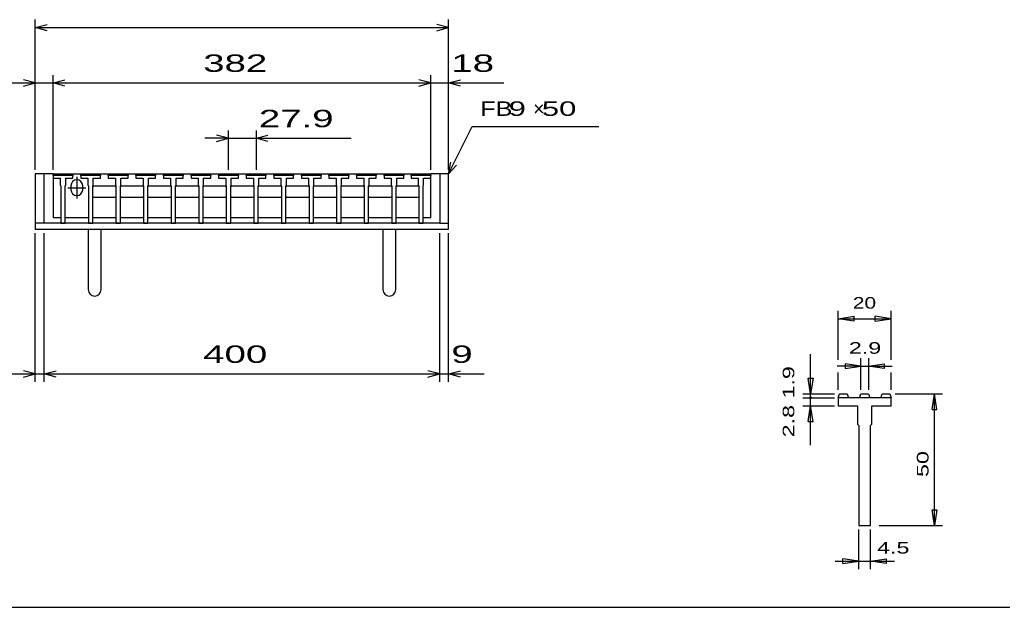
# Model space of a CAD drawing. Units: millimetres, scale not verified. Extents: x -1456 to 1389, y -1026 to 839.
# Drawn here: x -905 to 89, y -921 to -327 of the extents above; entities that cross this region are included whole.
import ezdxf
from ezdxf.enums import TextEntityAlignment as Align

# ---------------------------------------------------------------- set-up
doc = ezdxf.new("R2010")
doc.units = ezdxf.units.MM
doc.header["$LTSCALE"] = 8
for name, color, linetype, lineweight in [('0_2', 150, 'Continuous', 25), ('16', 3, 'Continuous', 25), ('19', 6, 'Continuous', 25), ('22', 2, 'Continuous', 25), ('32', 4, 'Continuous', 25)]:
    doc.layers.add(name, color=color, linetype=linetype, lineweight=lineweight)
doc.styles.add('ベクトル', font='')
doc.styles.get('ベクトル').set_extended_font_data('ベクトル')

msp = doc.modelspace()

# ---------------------------------------------------------------- linework, layer by layer
at = {"layer": '0_2'}
msp.add_line((1388.8, -921.2), (-1379.2, -921.2), dxfattribs=at)
at = {"layer": '16'}
for p, q in [((-871, -484.2), (-870.5, -482.7)), ((-871, -482.7), (-489, -482.7)), ((-871, -482.7), (-871, -526.7)), ((-871, -484.2), (-871, -487.2)), ((-851, -484.2), (-871, -484.2)), ((-870.5, -482.7), (-867.6, -482.7)), ((-867.6, -482.7), (-867.1, -484.2)), ((-862.95, -484.2), (-862.45, -482.7)), ((-862.45, -482.7), (-859.55, -482.7)), ((-859.55, -482.7), (-859.05, -484.2)), ((-854.9, -484.2), (-854.4, -482.7)), ((-854.4, -482.7), (-851.5, -482.7)), ((-851.5, -482.7), (-851, -484.2)), ((-851, -487.2), (-851, -484.2)), ((-847.05, -485.7), (-847.05, -507.7)), ((-843.1, -484.2), (-842.6, -482.7)), ((-843.1, -484.2), (-843.1, -487.2)), ((-823.1, -484.2), (-843.1, -484.2)), ((-842.6, -482.7), (-839.7, -482.7)), ((-839.7, -482.7), (-839.2, -484.2)), ((-835.05, -484.2), (-834.55, -482.7)), ((-834.55, -482.7), (-831.65, -482.7)), ((-831.65, -482.7), (-831.15, -484.2)), ((-827, -484.2), (-826.5, -482.7)), ((-826.5, -482.7), (-823.6, -482.7)), ((-823.6, -482.7), (-823.1, -484.2)), ((-823.1, -487.2), (-823.1, -484.2)), ((-815.2, -484.2), (-814.7, -482.7)), ((-815.2, -484.2), (-815.2, -487.2)), ((-795.2, -484.2), (-815.2, -484.2)), ((-814.7, -482.7), (-811.8, -482.7)), ((-811.8, -482.7), (-811.3, -484.2)), ((-807.15, -484.2), (-806.65, -482.7)), ((-806.65, -482.7), (-803.75, -482.7)), ((-803.75, -482.7), (-803.25, -484.2)), ((-799.1, -484.2), (-798.6, -482.7)), ((-798.6, -482.7), (-795.7, -482.7)), ((-795.7, -482.7), (-795.2, -484.2)), ((-795.2, -487.2), (-795.2, -484.2)), ((-787.3, -484.2), (-786.8, -482.7)), ((-787.3, -484.2), (-787.3, -487.2)), ((-767.3, -484.2), (-787.3, -484.2)), ((-786.8, -482.7), (-783.9, -482.7)), ((-783.9, -482.7), (-783.4, -484.2)), ((-779.25, -484.2), (-778.75, -482.7)), ((-778.75, -482.7), (-775.85, -482.7)), ((-775.85, -482.7), (-775.35, -484.2)), ((-771.2, -484.2), (-770.7, -482.7)), ((-770.7, -482.7), (-767.8, -482.7)), ((-767.8, -482.7), (-767.3, -484.2)), ((-767.3, -487.2), (-767.3, -484.2)), ((-759.4, -484.2), (-758.9, -482.7)), ((-759.4, -484.2), (-759.4, -487.2)), ((-739.4, -484.2), (-759.4, -484.2)), ((-758.9, -482.7), (-756, -482.7)), ((-756, -482.7), (-755.5, -484.2)), ((-751.35, -484.2), (-750.85, -482.7)), ((-750.85, -482.7), (-747.95, -482.7)), ((-747.95, -482.7), (-747.45, -484.2)), ((-743.3, -484.2), (-742.8, -482.7)), ((-742.8, -482.7), (-739.9, -482.7)), ((-739.9, -482.7), (-739.4, -484.2)), ((-739.4, -487.2), (-739.4, -484.2)), ((-731.5, -484.2), (-731, -482.7)), ((-731.5, -484.2), (-731.5, -487.2)), ((-711.5, -484.2), (-731.5, -484.2)), ((-731, -482.7), (-728.1, -482.7)), ((-728.1, -482.7), (-727.6, -484.2)), ((-723.45, -484.2), (-722.95, -482.7)), ((-722.95, -482.7), (-720.05, -482.7)), ((-720.05, -482.7), (-719.55, -484.2)), ((-715.4, -484.2), (-714.9, -482.7)), ((-714.9, -482.7), (-712, -482.7)), ((-712, -482.7), (-711.5, -484.2)), ((-711.5, -487.2), (-711.5, -484.2)), ((-703.6, -484.2), (-703.1, -482.7)), ((-703.6, -484.2), (-703.6, -487.2)), ((-683.6, -484.2), (-703.6, -484.2)), ((-703.1, -482.7), (-700.2, -482.7)), ((-700.2, -482.7), (-699.7, -484.2)), ((-695.55, -484.2), (-695.05, -482.7)), ((-695.05, -482.7), (-692.15, -482.7)), ((-692.15, -482.7), (-691.65, -484.2)), ((-687.5, -484.2), (-687, -482.7)), ((-687, -482.7), (-684.1, -482.7)), ((-684.1, -482.7), (-683.6, -484.2)), ((-683.6, -487.2), (-683.6, -484.2)), ((-675.7, -484.2), (-675.2, -482.7)), ((-675.7, -484.2), (-675.7, -487.2)), ((-655.7, -484.2), (-675.7, -484.2)), ((-675.2, -482.7), (-672.3, -482.7)), ((-672.3, -482.7), (-671.8, -484.2)), ((-667.65, -484.2), (-667.15, -482.7)), ((-667.15, -482.7), (-664.25, -482.7)), ((-664.25, -482.7), (-663.75, -484.2)), ((-659.6, -484.2), (-659.1, -482.7)), ((-659.1, -482.7), (-656.2, -482.7)), ((-656.2, -482.7), (-655.7, -484.2)), ((-655.7, -487.2), (-655.7, -484.2)), ((-647.8, -484.2), (-647.3, -482.7)), ((-647.8, -484.2), (-647.8, -487.2)), ((-627.8, -484.2), (-647.8, -484.2)), ((-647.3, -482.7), (-644.4, -482.7)), ((-644.4, -482.7), (-643.9, -484.2)), ((-639.75, -484.2), (-639.25, -482.7)), ((-639.25, -482.7), (-636.35, -482.7)), ((-636.35, -482.7), (-635.85, -484.2)), ((-631.7, -484.2), (-631.2, -482.7)), ((-631.2, -482.7), (-628.3, -482.7)), ((-628.3, -482.7), (-627.8, -484.2)), ((-627.8, -487.2), (-627.8, -484.2)), ((-619.9, -484.2), (-619.4, -482.7)), ((-619.9, -484.2), (-619.9, -487.2)), ((-599.9, -484.2), (-619.9, -484.2)), ((-619.4, -482.7), (-616.5, -482.7)), ((-616.5, -482.7), (-616, -484.2)), ((-611.85, -484.2), (-611.35, -482.7)), ((-611.35, -482.7), (-608.45, -482.7)), ((-608.45, -482.7), (-607.95, -484.2)), ((-603.8, -484.2), (-603.3, -482.7)), ((-603.3, -482.7), (-600.4, -482.7)), ((-600.4, -482.7), (-599.9, -484.2)), ((-599.9, -487.2), (-599.9, -484.2)), ((-592, -484.2), (-591.5, -482.7)), ((-592, -484.2), (-592, -487.2)), ((-572, -484.2), (-592, -484.2)), ((-591.5, -482.7), (-588.6, -482.7)), ((-588.6, -482.7), (-588.1, -484.2)), ((-583.95, -484.2), (-583.45, -482.7)), ((-583.45, -482.7), (-580.55, -482.7)), ((-580.55, -482.7), (-580.05, -484.2)), ((-575.9, -484.2), (-575.4, -482.7)), ((-575.4, -482.7), (-572.5, -482.7)), ((-572.5, -482.7), (-572, -484.2)), ((-572, -487.2), (-572, -484.2)), ((-564.1, -484.2), (-563.6, -482.7)), ((-564.1, -484.2), (-564.1, -487.2)), ((-544.1, -484.2), (-564.1, -484.2)), ((-563.6, -482.7), (-560.7, -482.7)), ((-560.7, -482.7), (-560.2, -484.2)), ((-556.05, -484.2), (-555.55, -482.7)), ((-555.55, -482.7), (-552.65, -482.7)), ((-552.65, -482.7), (-552.15, -484.2)), ((-548, -484.2), (-547.5, -482.7)), ((-547.5, -482.7), (-544.6, -482.7)), ((-544.6, -482.7), (-544.1, -484.2)), ((-544.1, -487.2), (-544.1, -484.2)), ((-536.2, -484.2), (-535.7, -482.7)), ((-536.2, -484.2), (-536.2, -487.2)), ((-516.2, -484.2), (-536.2, -484.2)), ((-535.7, -482.7), (-532.8, -482.7)), ((-532.8, -482.7), (-532.3, -484.2)), ((-528.15, -484.2), (-527.65, -482.7)), ((-527.65, -482.7), (-524.75, -482.7)), ((-524.75, -482.7), (-524.25, -484.2)), ((-520.1, -484.2), (-519.6, -482.7)), ((-519.6, -482.7), (-516.7, -482.7)), ((-516.7, -482.7), (-516.2, -484.2)), ((-516.2, -487.2), (-516.2, -484.2)), ((-509, -484.2), (-508.5, -482.7)), ((-509, -484.2), (-509, -487.2)), ((-489, -484.2), (-509, -484.2)), ((-508.5, -482.7), (-505.6, -482.7)), ((-505.6, -482.7), (-505.1, -484.2)), ((-500.95, -484.2), (-500.45, -482.7)), ((-500.45, -482.7), (-497.55, -482.7)), ((-497.55, -482.7), (-497.05, -484.2)), ((-492.9, -484.2), (-492.4, -482.7)), ((-492.4, -482.7), (-489.5, -482.7)), ((-489.5, -482.7), (-489, -484.2)), ((-489, -526.7), (-489, -482.7)), ((-489, -487.2), (-489, -484.2)), ((-871, -487.2), (-863.75, -487.2)), ((-863.75, -487.2), (-863.75, -494.2)), ((-863.75, -494.2), (-863.25, -494.7)), ((-863.25, -494.7), (-863.25, -532.7)), ((-858.75, -494.7), (-858.25, -494.2)), ((-858.75, -532.7), (-858.75, -494.7)), ((-858.25, -494.2), (-858.25, -487.2)), ((-858.25, -487.2), (-851, -487.2)), ((-856.05, -496.7), (-838.05, -496.7)), ((-853.05, -494.7), (-853.05, -498.7)), ((-843.1, -487.2), (-835.85, -487.2)), ((-841.05, -498.7), (-841.05, -494.7)), ((-835.85, -487.2), (-835.85, -494.2)), ((-835.85, -494.2), (-835.35, -494.7)), ((-835.35, -494.7), (-835.35, -532.7)), ((-830.85, -494.7), (-830.35, -494.2)), ((-830.85, -532.7), (-830.85, -494.7)), ((-830.85, -495.7), (-829.85, -494.7)), ((-830.35, -494.2), (-830.35, -487.2)), ((-830.35, -487.2), (-823.1, -487.2)), ((-829.85, -494.7), (-808.45, -494.7)), ((-815.2, -487.2), (-807.95, -487.2)), ((-808.45, -494.7), (-807.45, -495.7)), ((-807.95, -487.2), (-807.95, -494.2)), ((-807.95, -494.2), (-807.45, -494.7)), ((-807.45, -494.7), (-807.45, -532.7)), ((-802.95, -494.7), (-802.45, -494.2)), ((-802.95, -532.7), (-802.95, -494.7)), ((-802.95, -495.7), (-801.95, -494.7)), ((-802.45, -494.2), (-802.45, -487.2)), ((-802.45, -487.2), (-795.2, -487.2)), ((-801.95, -494.7), (-780.55, -494.7)), ((-787.3, -487.2), (-780.05, -487.2)), ((-780.55, -494.7), (-779.55, -495.7)), ((-780.05, -487.2), (-780.05, -494.2)), ((-780.05, -494.2), (-779.55, -494.7)), ((-779.55, -494.7), (-779.55, -532.7)), ((-775.05, -494.7), (-774.55, -494.2)), ((-775.05, -532.7), (-775.05, -494.7)), ((-775.05, -495.7), (-774.05, -494.7)), ((-774.55, -494.2), (-774.55, -487.2)), ((-774.55, -487.2), (-767.3, -487.2)), ((-774.05, -494.7), (-752.65, -494.7)), ((-759.4, -487.2), (-752.15, -487.2)), ((-752.65, -494.7), (-751.65, -495.7)), ((-752.15, -487.2), (-752.15, -494.2)), ((-752.15, -494.2), (-751.65, -494.7)), ((-751.65, -494.7), (-751.65, -532.7)), ((-747.15, -494.7), (-746.65, -494.2)), ((-747.15, -532.7), (-747.15, -494.7)), ((-747.15, -495.7), (-746.15, -494.7)), ((-746.65, -494.2), (-746.65, -487.2)), ((-746.65, -487.2), (-739.4, -487.2)), ((-746.15, -494.7), (-724.75, -494.7)), ((-731.5, -487.2), (-724.25, -487.2)), ((-724.75, -494.7), (-723.75, -495.7)), ((-724.25, -487.2), (-724.25, -494.2)), ((-724.25, -494.2), (-723.75, -494.7)), ((-723.75, -494.7), (-723.75, -532.7)), ((-719.25, -494.7), (-718.75, -494.2)), ((-719.25, -532.7), (-719.25, -494.7)), ((-719.25, -495.7), (-718.25, -494.7)), ((-718.75, -494.2), (-718.75, -487.2)), ((-718.75, -487.2), (-711.5, -487.2)), ((-718.25, -494.7), (-696.85, -494.7)), ((-703.6, -487.2), (-696.35, -487.2)), ((-696.85, -494.7), (-695.85, -495.7)), ((-696.35, -487.2), (-696.35, -494.2)), ((-696.35, -494.2), (-695.85, -494.7)), ((-695.85, -494.7), (-695.85, -532.7)), ((-691.35, -494.7), (-690.85, -494.2)), ((-691.35, -532.7), (-691.35, -494.7)), ((-691.35, -495.7), (-690.35, -494.7)), ((-690.85, -494.2), (-690.85, -487.2)), ((-690.85, -487.2), (-683.6, -487.2)), ((-690.35, -494.7), (-668.95, -494.7)), ((-675.7, -487.2), (-668.45, -487.2)), ((-668.95, -494.7), (-667.95, -495.7)), ((-668.45, -487.2), (-668.45, -494.2)), ((-668.45, -494.2), (-667.95, -494.7)), ((-667.95, -494.7), (-667.95, -532.7)), ((-663.45, -494.7), (-662.95, -494.2)), ((-663.45, -532.7), (-663.45, -494.7)), ((-663.45, -495.7), (-662.45, -494.7)), ((-662.95, -494.2), (-662.95, -487.2)), ((-662.95, -487.2), (-655.7, -487.2)), ((-662.45, -494.7), (-641.05, -494.7)), ((-647.8, -487.2), (-640.55, -487.2)), ((-641.05, -494.7), (-640.05, -495.7)), ((-640.55, -487.2), (-640.55, -494.2)), ((-640.55, -494.2), (-640.05, -494.7)), ((-640.05, -494.7), (-640.05, -532.7)), ((-635.55, -494.7), (-635.05, -494.2)), ((-635.55, -532.7), (-635.55, -494.7)), ((-635.55, -495.7), (-634.55, -494.7)), ((-635.05, -494.2), (-635.05, -487.2)), ((-635.05, -487.2), (-627.8, -487.2)), ((-634.55, -494.7), (-613.15, -494.7)), ((-619.9, -487.2), (-612.65, -487.2)), ((-613.15, -494.7), (-612.15, -495.7)), ((-612.65, -487.2), (-612.65, -494.2)), ((-612.65, -494.2), (-612.15, -494.7)), ((-612.15, -494.7), (-612.15, -532.7)), ((-607.65, -494.7), (-607.15, -494.2)), ((-607.65, -532.7), (-607.65, -494.7)), ((-607.65, -495.7), (-606.65, -494.7)), ((-607.15, -494.2), (-607.15, -487.2)), ((-607.15, -487.2), (-599.9, -487.2)), ((-606.65, -494.7), (-585.25, -494.7)), ((-592, -487.2), (-584.75, -487.2)), ((-585.25, -494.7), (-584.25, -495.7)), ((-584.75, -487.2), (-584.75, -494.2)), ((-584.75, -494.2), (-584.25, -494.7)), ((-584.25, -494.7), (-584.25, -532.7)), ((-579.75, -494.7), (-579.25, -494.2)), ((-579.75, -532.7), (-579.75, -494.7)), ((-579.75, -495.7), (-578.75, -494.7)), ((-579.25, -494.2), (-579.25, -487.2)), ((-579.25, -487.2), (-572, -487.2)), ((-578.75, -494.7), (-557.35, -494.7)), ((-564.1, -487.2), (-556.85, -487.2)), ((-557.35, -494.7), (-556.35, -495.7)), ((-556.85, -487.2), (-556.85, -494.2)), ((-556.85, -494.2), (-556.35, -494.7)), ((-556.35, -494.7), (-556.35, -532.7)), ((-551.85, -494.7), (-551.35, -494.2)), ((-551.85, -532.7), (-551.85, -494.7)), ((-551.85, -495.7), (-550.85, -494.7)), ((-551.35, -494.2), (-551.35, -487.2)), ((-551.35, -487.2), (-544.1, -487.2)), ((-550.85, -494.7), (-529.45, -494.7)), ((-536.2, -487.2), (-528.95, -487.2)), ((-529.45, -494.7), (-528.45, -495.7)), ((-528.95, -487.2), (-528.95, -494.2)), ((-528.95, -494.2), (-528.45, -494.7)), ((-528.45, -494.7), (-528.45, -532.7)), ((-523.95, -494.7), (-523.45, -494.2)), ((-523.95, -532.7), (-523.95, -494.7)), ((-523.95, -495.7), (-522.95, -494.7)), ((-523.45, -494.2), (-523.45, -487.2)), ((-523.45, -487.2), (-516.2, -487.2)), ((-522.95, -494.7), (-501.55, -494.7)), ((-509, -487.2), (-501.75, -487.2)), ((-501.75, -487.2), (-501.75, -494.2)), ((-501.75, -494.2), (-501.25, -494.7)), ((-501.55, -494.7), (-500.55, -495.7)), ((-501.25, -494.7), (-501.25, -532.7)), ((-496.75, -494.7), (-496.25, -494.2)), ((-496.75, -532.7), (-496.75, -494.7)), ((-496.25, -494.2), (-496.25, -487.2)), ((-496.25, -487.2), (-489, -487.2)), ((-829.85, -506.7), (-830.85, -505.7)), ((-808.45, -506.7), (-829.85, -506.7)), ((-807.45, -505.7), (-808.45, -506.7)), ((-801.95, -506.7), (-802.95, -505.7)), ((-780.55, -506.7), (-801.95, -506.7)), ((-779.55, -505.7), (-780.55, -506.7)), ((-774.05, -506.7), (-775.05, -505.7)), ((-752.65, -506.7), (-774.05, -506.7)), ((-751.65, -505.7), (-752.65, -506.7)), ((-746.15, -506.7), (-747.15, -505.7)), ((-724.75, -506.7), (-746.15, -506.7)), ((-723.75, -505.7), (-724.75, -506.7)), ((-718.25, -506.7), (-719.25, -505.7)), ((-696.85, -506.7), (-718.25, -506.7)), ((-695.85, -505.7), (-696.85, -506.7)), ((-690.35, -506.7), (-691.35, -505.7)), ((-668.95, -506.7), (-690.35, -506.7)), ((-667.95, -505.7), (-668.95, -506.7)), ((-662.45, -506.7), (-663.45, -505.7)), ((-641.05, -506.7), (-662.45, -506.7)), ((-640.05, -505.7), (-641.05, -506.7)), ((-634.55, -506.7), (-635.55, -505.7)), ((-613.15, -506.7), (-634.55, -506.7)), ((-612.15, -505.7), (-613.15, -506.7)), ((-606.65, -506.7), (-607.65, -505.7)), ((-585.25, -506.7), (-606.65, -506.7)), ((-584.25, -505.7), (-585.25, -506.7)), ((-578.75, -506.7), (-579.75, -505.7)), ((-557.35, -506.7), (-578.75, -506.7)), ((-556.35, -505.7), (-557.35, -506.7)), ((-550.85, -506.7), (-551.85, -505.7)), ((-529.45, -506.7), (-550.85, -506.7)), ((-528.45, -505.7), (-529.45, -506.7)), ((-522.95, -506.7), (-523.95, -505.7)), ((-501.55, -506.7), (-522.95, -506.7)), ((-500.55, -505.7), (-501.55, -506.7)), ((-871, -526.7), (-863.25, -526.7)), ((-858.75, -526.7), (-835.35, -526.7)), ((-830.85, -526.7), (-807.45, -526.7)), ((-802.95, -526.7), (-779.55, -526.7)), ((-775.05, -526.7), (-751.65, -526.7)), ((-747.15, -526.7), (-723.75, -526.7)), ((-719.25, -526.7), (-695.85, -526.7)), ((-691.35, -526.7), (-667.95, -526.7)), ((-663.45, -526.7), (-640.05, -526.7)), ((-635.55, -526.7), (-612.15, -526.7)), ((-607.65, -526.7), (-584.25, -526.7)), ((-579.75, -526.7), (-556.35, -526.7)), ((-551.85, -526.7), (-528.45, -526.7)), ((-523.95, -526.7), (-501.25, -526.7)), ((-496.75, -526.7), (-489, -526.7)), ((-863.25, -532.7), (-858.75, -532.7)), ((-835.35, -532.7), (-830.85, -532.7)), ((-807.45, -532.7), (-802.95, -532.7)), ((-779.55, -532.7), (-775.05, -532.7)), ((-751.65, -532.7), (-747.15, -532.7)), ((-723.75, -532.7), (-719.25, -532.7)), ((-695.85, -532.7), (-691.35, -532.7)), ((-667.95, -532.7), (-663.45, -532.7)), ((-640.05, -532.7), (-635.55, -532.7)), ((-612.15, -532.7), (-607.65, -532.7)), ((-584.25, -532.7), (-579.75, -532.7)), ((-556.35, -532.7), (-551.85, -532.7)), ((-528.45, -532.7), (-523.95, -532.7)), ((-501.25, -532.7), (-496.75, -532.7))]:
    msp.add_line(p, q, dxfattribs=at)
for centre, start, end in [((-847.05, -494.7), 0, 180), ((-847.05, -498.7), 180, 0)]:
    msp.add_arc(centre, 6, start, end, dxfattribs=at)
at = {"layer": '19'}
for p, q in [((-871, -482.7), (-889, -482.7)), ((-889, -482.7), (-889, -538.7)), ((-880, -532.7), (-880, -482.7)), ((-471, -482.7), (-489, -482.7)), ((-480, -482.7), (-480, -532.7)), ((-471, -538.7), (-471, -482.7)), ((-880, -532.7), (-889, -532.7)), ((-480, -532.7), (-880, -532.7)), ((-480, -532.7), (-471, -532.7)), ((-889, -538.7), (-471, -538.7)), ((-835.5, -538.7), (-835.5, -599.81)), ((-822.5, -599.81), (-822.5, -538.7)), ((-537.5, -538.7), (-537.5, -599.81)), ((-524.5, -599.81), (-524.5, -538.7))]:
    msp.add_line(p, q, dxfattribs=at)
for centre in [(-829, -599.81), (-531, -599.81)]:
    msp.add_arc(centre, 6.5, 180, 0, dxfattribs=at)
at = {"layer": '22', "color": 4}
for p, q in [((-889, -478.7), (-889, -326.7)), ((-471, -478.7), (-471, -326.7)), ((-889, -334.7), (-877, -331.5)), ((-877, -337.9), (-889, -334.7)), ((-889, -334.7), (-471, -334.7)), ((-471, -334.7), (-483, -331.5)), ((-483, -337.9), (-471, -334.7)), ((-889, -390.7), (-901, -387.5)), ((-889, -478.7), (-889, -382.7)), ((-871, -478.7), (-871, -382.7)), ((-871, -390.7), (-859, -387.5)), ((-489, -390.7), (-501, -387.5)), ((-489, -478.7), (-489, -382.7)), ((-471, -478.7), (-471, -382.7)), ((-471, -390.7), (-459, -387.5)), ((-945, -390.7), (-889, -390.7)), ((-901, -393.9), (-889, -390.7)), ((-889, -390.7), (-871, -390.7)), ((-859, -393.9), (-871, -390.7)), ((-871, -390.7), (-489, -390.7)), ((-501, -393.9), (-489, -390.7)), ((-489, -390.7), (-471, -390.7)), ((-459, -393.9), (-471, -390.7)), ((-471, -390.7), (-415, -390.7)), ((-471, -482.7), (-447, -434.7)), ((-447, -434.7), (-319, -434.7)), ((-693.6, -446.7), (-717.6, -446.7)), ((-693.6, -446.7), (-705.6, -443.5)), ((-705.6, -449.9), (-693.6, -446.7)), ((-693.6, -478.7), (-693.6, -438.7)), ((-693.6, -446.7), (-665.7, -446.7)), ((-665.7, -438.7), (-665.7, -478.7)), ((-665.7, -446.7), (-653.7, -443.5)), ((-653.7, -449.9), (-665.7, -446.7)), ((-665.7, -446.7), (-569.7, -446.7)), ((-471, -482.7), (-468.6, -471.02)), ((-471, -482.7), (-463, -473.9)), ((-889, -693.1), (-889, -542.7)), ((-880, -693.1), (-880, -542.7)), ((-480, -693.1), (-480, -542.7)), ((-471, -693.1), (-471, -542.7)), ((-925, -685.1), (-889, -685.1)), ((-889, -685.1), (-901, -681.9)), ((-901, -688.3), (-889, -685.1)), ((-889, -685.1), (-880, -685.1)), ((-880, -685.1), (-868, -681.9)), ((-868, -688.3), (-880, -685.1)), ((-880, -685.1), (-480, -685.1)), ((-480, -685.1), (-492, -681.9)), ((-492, -688.3), (-480, -685.1)), ((-480, -685.1), (-471, -685.1)), ((-471, -685.1), (-459, -681.9)), ((-459, -688.3), (-471, -685.1)), ((-471, -685.1), (-435, -685.1))]:
    msp.add_line(p, q, dxfattribs=at)
at = {"layer": '32'}
for p, q in [((-76.8, -670.8), (-76.8, -621.2)), ((-23.467, -670.8), (-23.467, -621.2)), ((-76.8, -629.2), (-60.8, -626.8)), ((-60.8, -631.6), (-76.8, -629.2)), ((-76.8, -629.2), (-23.467, -629.2)), ((-60.8, -631.6), (-60.8, -626.8)), ((-23.467, -629.2), (-39.467, -626.8)), ((-39.467, -631.6), (-39.467, -626.8)), ((-39.467, -631.6), (-23.467, -629.2)), ((-104.8, -705.2), (-104.8, -665.2)), ((-54, -677.2), (-70, -674.8)), ((-70, -674.8), (-70, -679.6)), ((-54, -701.2), (-54, -669.2)), ((-46.267, -669.2), (-46.267, -701.2)), ((-46.267, -677.2), (-30.267, -674.8)), ((-30.267, -674.8), (-30.267, -679.6)), ((-54, -677.2), (-78, -677.2)), ((-76.8, -701.2), (-76.8, -683.6)), ((-70, -679.6), (-54, -677.2)), ((-54, -677.2), (-46.267, -677.2)), ((-30.267, -679.6), (-46.267, -677.2)), ((-46.267, -677.2), (-22.267, -677.2)), ((-23.467, -701.2), (-23.467, -683.6)), ((-104.8, -705.2), (-107.2, -689.2)), ((-107.2, -689.2), (-102.4, -689.2)), ((-102.4, -689.2), (-104.8, -705.2)), ((-112.8, -705.2), (-80.8, -705.2)), ((-104.8, -717.2), (-104.8, -705.2)), ((-76.8, -709.2), (-75.467, -705.2)), ((-75.467, -705.2), (-67.733, -705.2)), ((-67.733, -705.2), (-66.4, -709.2)), ((-55.333, -709.2), (-54, -705.2)), ((-54, -705.2), (-46.267, -705.2)), ((-46.267, -705.2), (-44.933, -709.2)), ((-33.867, -709.2), (-32.533, -705.2)), ((-32.533, -705.2), (-24.8, -705.2)), ((-24.8, -705.2), (-23.467, -709.2)), ((-19.467, -705.2), (28.533, -705.2)), ((18.133, -721.2), (20.533, -705.2)), ((22.933, -721.2), (20.533, -705.2)), ((20.533, -838.534), (20.533, -705.2)), ((-112.8, -709.2), (-80.8, -709.2)), ((-76.8, -709.2), (-76.8, -717.2)), ((-23.467, -709.2), (-76.8, -709.2)), ((-23.467, -717.2), (-23.467, -709.2)), ((-112.8, -717.2), (-80.8, -717.2)), ((-107.2, -733.2), (-104.8, -717.2)), ((-102.4, -733.2), (-104.8, -717.2)), ((-104.8, -757.2), (-104.8, -717.2)), ((-76.8, -717.2), (-57.467, -717.2)), ((-57.467, -717.2), (-57.467, -735.867)), ((-42.8, -735.867), (-42.8, -717.2)), ((-42.8, -717.2), (-23.467, -717.2)), ((18.133, -721.2), (22.933, -721.2)), ((-107.2, -733.2), (-102.4, -733.2)), ((-57.467, -735.867), (-56.133, -737.2)), ((-56.133, -737.2), (-56.133, -838.533)), ((-44.133, -737.2), (-42.8, -735.867)), ((-44.133, -838.533), (-44.133, -737.2)), ((20.533, -838.534), (18.133, -822.534)), ((18.133, -822.534), (22.933, -822.534)), ((22.933, -822.534), (20.533, -838.534)), ((-56.133, -838.533), (-44.133, -838.533)), ((-56.133, -882.534), (-56.133, -842.534)), ((-44.133, -882.534), (-44.133, -842.534)), ((-35.467, -838.534), (28.533, -838.534)), ((-80.133, -874.534), (-56.133, -874.534)), ((-56.133, -874.534), (-72.133, -872.134)), ((-72.133, -876.934), (-72.133, -872.134)), ((-72.133, -876.934), (-56.133, -874.534)), ((-56.133, -874.534), (-44.133, -874.534)), ((-44.133, -874.534), (-28.133, -872.134)), ((-28.133, -876.934), (-44.133, -874.534)), ((-44.133, -874.534), (-20.133, -874.534)), ((-28.133, -876.934), (-28.133, -872.134))]:
    msp.add_line(p, q, dxfattribs=at)
msp.add_circle((-104.8, -709.2), 0.8, dxfattribs=at)

# ---------------------------------------------------------------- texts
at = {"layer": '22', "style": 'ベクトル'}
for s, height, width, p in [(' 382 ', 17.6, 1.65, (-730, -370.7)), (' 18 ', 17.6, 1.65, (-479, -370.7)), ('FB', 14.66, 1.3, (-439, -416.7)), (' 9 ', 14.66, 1.6, (-419, -416.7)), (' 50 ', 14.66, 1.6, (-385.4, -416.7)), (' 27.9 ', 17.6, 1.65, (-673.7, -426.7)), (' 400 ', 17.6, 1.65, (-730, -665.1)), (' 9 ', 17.6, 1.65, (-479, -665.1))]:
    msp.add_text(s, height=height, dxfattribs=dict(at, width=width)).set_placement(p, align=Align.MIDDLE_LEFT)
msp.add_text('×', height=14.66, dxfattribs=at).set_placement((-385.4, -416.7), align=Align.MIDDLE_LEFT)
at = {"layer": '32', "color": 2, "style": 'ベクトル'}
for s, width, p in [('20', 1.35, (-62.133, -613.2)), ('2.9', 1.5, (-66.133, -658.8)), (' 4.5 ', 1.5, (-44.133, -860.934))]:
    msp.add_text(s, height=11.73, dxfattribs=dict(at, width=width)).set_placement(p, align=Align.MIDDLE_LEFT)
at = {"layer": '32', "color": 2, "style": 'ベクトル', "width": 1.5}
for s, p in [('2.8 1.9', (-127.2, -749.2)), (' 50 ', (8.533, -795.867))]:
    msp.add_text(s, height=11.73, rotation=90, dxfattribs=at).set_placement(p, align=Align.MIDDLE_LEFT)

doc.saveas('drawing.dxf')
